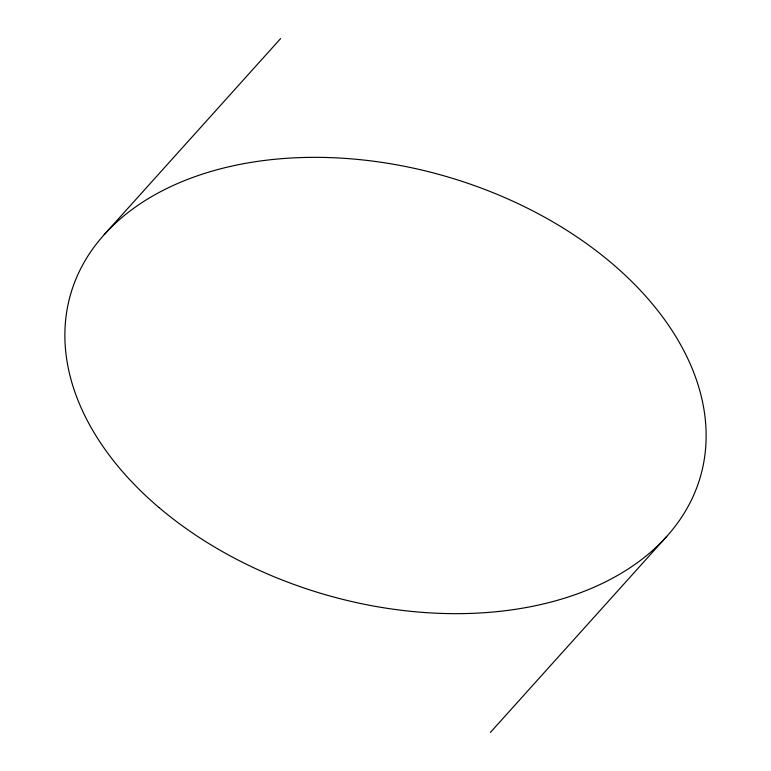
<?xml version="1.0" encoding="UTF-8"?>
<svg xmlns="http://www.w3.org/2000/svg" width="771" height="771" viewBox="0 0 771 771"><rect width="100%" height="100%" fill="white"/><g stroke="black" fill="none" stroke-linecap="round" stroke-linejoin="round"><path stroke-width="1.16" d="M104.258 234.577L280.634 38.55M490.366 732.45L666.742 536.423M159.038 507.578A327.839 217.663 16.2 0 0 695.297 491.387A327.839 217.663 16.2 0 0 302.165 157.535A327.839 217.663 16.2 0 0 159.038 507.578"/></g></svg>
